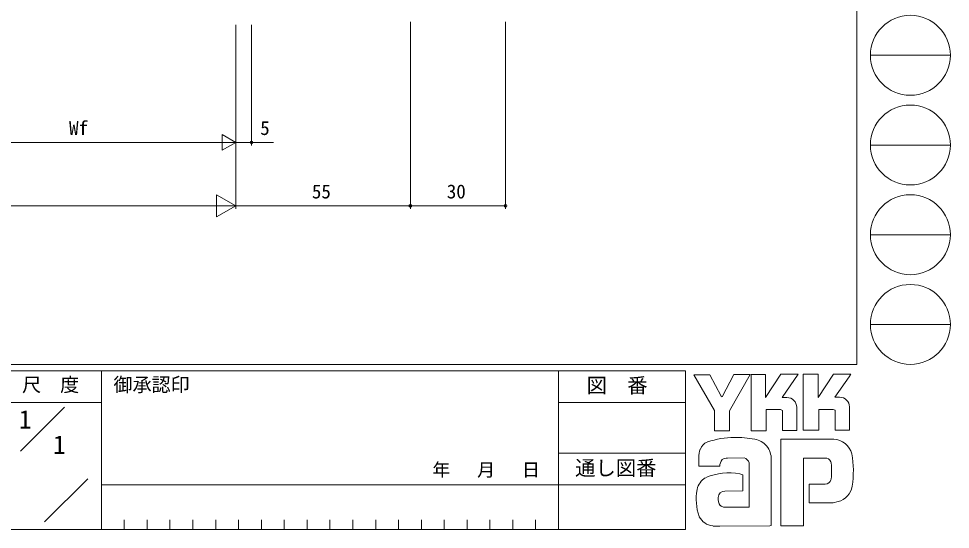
# Model space of a CAD drawing. Units: millimetres, scale not verified. Extents: x -567 to 567, y -403 to 403.
# Drawn here: x 273.2 to 566.7, y -403 to -242 of the extents above; entities that cross this region are included whole.
import ezdxf
from ezdxf.enums import TextEntityAlignment as Align

# ---------------------------------------------------------------- set-up
doc = ezdxf.new("R2010")
doc.units = ezdxf.units.MM
doc.header["$LTSCALE"] = 2
doc.layers.add('0-0_0', color=3, linetype='Continuous')
doc.layers.add('0-7_YSS_K', color=6, linetype='Continuous', lineweight=9)
doc.layers.add('0-9_YSS_KE', color=7, linetype='Continuous', lineweight=9)
doc.styles.add('ＭＳ ゴシック', font='')
doc.styles.get('ＭＳ ゴシック').set_extended_font_data('MS Gothic')

msp = doc.modelspace()

# ---------------------------------------------------------------- linework, layer by layer
at = {"layer": '0-7_YSS_K'}
for p, q in [((396.596, -243), (396.596, -302)), ((426.596, -243), (426.596, -302)), ((341.596, -244), (341.596, -302)), ((341.596, -244), (341.596, -302)), ((341.596, -244), (341.596, -282)), ((341.596, -244), (341.596, -282)), ((346.596, -244), (346.596, -282)), ((396.596, -244), (396.596, -302)), ((341.596, -281), (337.266, -278.5)), ((337.266, -278.5), (337.266, -283.5)), ((248.597, -281), (336.596, -281)), ((341.596, -281), (332.936, -281)), ((341.596, -281), (337.266, -283.5)), ((341.596, -301), (335.534, -297.5)), ((335.534, -297.5), (335.534, -304.5)), ((48.597, -301), (334.596, -301)), ((341.596, -301), (329.472, -301)), ((341.596, -301), (335.534, -304.5)), ((341.596, -301), (396.596, -301)), ((396.596, -301), (426.596, -301))]:
    msp.add_line(p, q, dxfattribs=at)
msp.add_lwpolyline([(341.596, -281), (346.596, -281), (353.496, -281)], dxfattribs=at)
for centre in [(346.596, -281), (396.596, -301), (396.596, -301), (426.596, -301)]:
    msp.add_circle(centre, 0.425, dxfattribs=at)
at = {"layer": '0-9_YSS_KE'}
for p, q in [((537.274, 399), (537.274, -351)), ((541.526, -253.56), (566.726, -253.56)), ((541.526, -281.84), (566.726, -281.84)), ((541.526, -310.12), (566.726, -310.12)), ((541.526, -338.4), (566.726, -338.4)), ((537.274, -351), (-562.726, -351)), ((483.274, -353), (-562.726, -353)), ((299.274, -353), (299.274, -403)), ((443.274, -353), (443.274, -403)), ((483.274, -353), (483.274, -403)), ((492.462, -365.569), (485.898, -354.294)), ((485.898, -354.294), (490.918, -354.294)), ((490.918, -354.294), (494.509, -361.013)), ((498.468, -354.14), (494.818, -361.245)), ((503.648, -354.14), (497.173, -365.608)), ((498.468, -354.14), (503.648, -354.14)), ((503.931, -371.902), (503.931, -354.178)), ((503.931, -354.178), (508.526, -354.178)), ((508.526, -361.462), (513.352, -354.101)), ((508.526, -354.178), (508.526, -361.462)), ((513.352, -354.101), (518.817, -354.101)), ((518.817, -354.101), (513.76, -361.438)), ((520.38, -371.748), (520.38, -354.024)), ((520.38, -354.024), (525.052, -354.024)), ((525.052, -361.441), (529.956, -354.024)), ((525.052, -354.024), (525.052, -361.441)), ((529.956, -354.024), (535.362, -354.024)), ((534.822, -354.951), (530.362, -361.322)), ((535.362, -354.024), (534.822, -354.951)), ((494.509, -361.013), (494.818, -361.245)), ((270.68, -362.999), (299.274, -362.999)), ((443.274, -363), (483.274, -363)), ((515.244, -361.438), (513.76, -361.438)), ((531.846, -361.322), (530.362, -361.322)), ((273.803, -378.337), (287.65, -364.49)), ((492.462, -371.941), (492.462, -365.569)), ((497.173, -365.608), (497.173, -371.941)), ((513.236, -365.26), (508.68, -365.26)), ((508.68, -365.26), (508.68, -371.902)), ((513.854, -365.492), (513.236, -365.26)), ((513.854, -371.786), (513.854, -365.492)), ((518.333, -364.527), (518.333, -371.786)), ((530.42, -371.709), (530.42, -365.453)), ((534.937, -364.527), (534.937, -371.709)), ((497.173, -371.941), (492.462, -371.941)), ((508.68, -371.902), (503.931, -371.902)), ((518.333, -371.786), (513.854, -371.786)), ((525.245, -371.748), (520.38, -371.748)), ((530.42, -371.637), (530.492, -371.709)), ((534.937, -371.709), (530.42, -371.709)), ((513.314, -374.566), (513.314, -401.866)), ((529.879, -374.566), (513.314, -374.566)), ((443.274, -378.999), (483.274, -378.999)), ((501.768, -380.436), (496.486, -380.536)), ((510.302, -380.976), (510.302, -401.828)), ((520.496, -401.866), (520.496, -380.513)), ((520.496, -380.513), (527.137, -380.513)), ((503.313, -395.958), (503.313, -382.057)), ((529.236, -382.652), (529.261, -386.415)), ((281.377, -400.636), (294.983, -387.03)), ((500.378, -385.533), (501.382, -385.764)), ((501.382, -385.764), (501.382, -390.9)), ((299.274, -389), (443.274, -389)), ((483.274, -388.999), (443.274, -388.999)), ((527.292, -388.699), (522.234, -388.699)), ((522.234, -388.699), (522.234, -394.607)), ((501.382, -390.9), (495.676, -390.907)), ((495.281, -395.958), (503.313, -395.958)), ((502.695, -395.958), (503.197, -395.958)), ((503.313, -395.957), (503.314, -395.958)), ((522.234, -394.607), (529.84, -394.607)), ((529.84, -394.607), (531.385, -394.259)), ((306.474, -400), (306.474, -403)), ((313.674, -400), (313.674, -403)), ((320.874, -400), (320.874, -403)), ((328.074, -400), (328.074, -403)), ((335.274, -400), (335.274, -403)), ((342.474, -400), (342.474, -403)), ((349.674, -400), (349.674, -403)), ((356.874, -400), (356.874, -403)), ((364.074, -400), (364.074, -403)), ((371.274, -400), (371.274, -403)), ((378.474, -400), (378.474, -403)), ((385.674, -400), (385.674, -403)), ((392.874, -400), (392.874, -403)), ((400.074, -400), (400.074, -403)), ((407.274, -400), (407.274, -403)), ((414.474, -400), (414.474, -403)), ((421.674, -400), (421.674, -403)), ((428.874, -400), (428.874, -403)), ((436.074, -400), (436.074, -403)), ((494.084, -401.944), (491.96, -401.944)), ((509.838, -401.905), (494.084, -401.944)), ((510.302, -401.828), (509.838, -401.905)), ((513.314, -401.866), (519.376, -401.866)), ((519.376, -401.866), (520.496, -401.866)), ((-562.726, -403), (483.274, -403))]:
    msp.add_line(p, q, dxfattribs=at)
for points in [[(530.42, -365.453), (529.802, -365.222), (525.245, -365.222), (525.245, -371.748)], [(494.084, -383.1), (487.443, -383.1), (487.443, -380.344)]]:
    msp.add_lwpolyline(points, dxfattribs=at)
for centre in [(554.126, -253.56), (554.126, -281.84), (554.126, -310.12), (554.126, -338.4)]:
    msp.add_circle(centre, 12.6, dxfattribs=at)
for centre, radius, start, end in [((515.244, -364.527), 3.089, 0.00166, 89.99604), ((531.846, -364.411), 3.089, 0.00166, 89.99604), ((491.283, -378.793), 3.491, 109.02127, 161.51264), ((498.591, -399.287), 25.257, 89.89165, 109.30848), ((499.333, -403.662), 29.64, 78.7801, 91.46938), ((504.032, -380.852), 6.355, 40.66422, 80.31694), ((529.662, -380.772), 6.202, 14.44572, 87.08746), ((494.644, -380.38), 7.196, 158.41083, 179.71775), ((503.715, -380.836), 6.588, 358.78059, 38.76563), ((497.096, -383.01), 3.013, 138.46382, 181.71359), ((496.295, -382.958), 2.43, 85.50551, 126.78038), ((501.068, -382.649), 2.321, 14.7552, 72.44995), ((527.366, -382.256), 1.756, 16.43123, 96.91661), ((506.368, -384.696), 29.8, 350.99027, 10.67625), ((524.033, -383.297), 5.248, 4.93423, 17.03552), ((492.455, -391.468), 5.583, 121.82711, 169.08475), ((496.874, -404.22), 19.013, 79.38098, 112.05825), ((527.293, -386.834), 1.865, 269.95468, 342.90145), ((524.002, -385.916), 5.281, 343.6902, 354.75362), ((529.752, -388.35), 6.13, 285.44291, 349.90448), ((502.487, -393.564), 15.832, 168.76372, 199.80079), ((496.963, -393.469), 3.384, 171.08203, 216.71923), ((495.688, -392.97), 2.064, 90.33953, 178.03639), ((495.631, -393.807), 2.18, 230.9728, 260.75491), ((492.474, -396.489), 5.461, 207.31435, 263.59464)]:
    msp.add_arc(centre, radius, start, end, dxfattribs=at)

# ---------------------------------------------------------------- texts
at = {"layer": '0-0_0', "style": 'ＭＳ ゴシック'}
for p in [(273.274, -372.999), (284.036, -380.999)]:
    msp.add_text('1', height=5.865, dxfattribs=at).set_placement(p, align=Align.BOTTOM_LEFT)
at = {"layer": '0-7_YSS_K', "style": 'ＭＳ ゴシック'}
for s, p in [('Wf', (289.077, -280)), ('5', (349.296, -280)), ('55', (365.576, -300)), ('30', (408.076, -300))]:
    msp.add_text(s, height=4.399, dxfattribs=at).set_placement(p, align=Align.BOTTOM_LEFT)
at = {"layer": '0-9_YSS_KE', "style": 'ＭＳ ゴシック'}
for s, height, p in [('尺  度', 4.399, (274.292, -360.91)), ('御承認印', 4.399, (303.084, -360.904)), ('図\u3000番', 4.692, (452.128, -361.374)), ('年   月   日', 4.147, (403.526, -387.527)), ('通し図番', 4.692, (448.529, -387.406))]:
    msp.add_text(s, height=height, dxfattribs=at).set_placement(p, align=Align.BOTTOM_LEFT)

doc.saveas('drawing.dxf')
